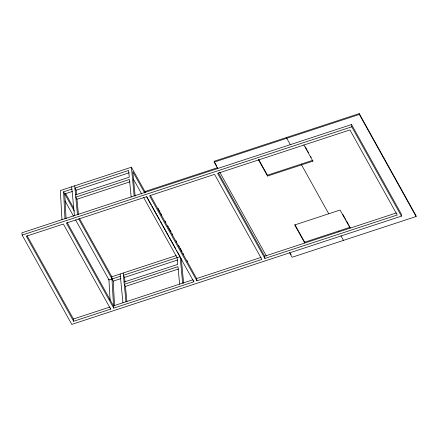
<?xml version="1.0" encoding="UTF-8"?>
<svg xmlns="http://www.w3.org/2000/svg" width="438" height="438" viewBox="0 0 438 438"><rect width="100%" height="100%" fill="white"/><g stroke="black" fill="none" stroke-linecap="round" stroke-linejoin="round"><path stroke-width="0.66" d="M145.356 192.287L131.411 167.206L60.34 190.546L61.972 219.662M64.994 218.671L63.581 191.811L71.898 189.079M72.44 191.411L64.764 193.935L66.072 218.781M76.557 194.943L76.102 190.212L129.139 172.791M75.571 194.844L129.254 177.215L128.602 170.453L74.92 188.083L76.102 190.212M78.462 214.686L76.973 199.23L130.004 181.808M289.523 252.611L292.102 257.254L416.1 216.525L416.018 215.682L359.259 113.601L214.094 161.283L214.177 162.126L217.724 168.51M214.177 162.126L359.341 114.449L359.259 113.601M217.642 167.661L145.06 191.499L145.137 192.348M351.544 124.551L21.9 232.824L22.119 235.08L71.783 324.399L401.427 216.126L401.213 213.87L351.544 124.551L351.763 126.806L401.427 216.126M22.119 235.08L351.763 126.806M267.514 176.043L267.432 175.2L312.798 160.297L312.88 161.146L267.514 176.043L258.436 159.717M193.733 280.665L193.837 281.793L113.694 308.117L111.843 276.745L176.218 255.6M120.379 276.269L109.04 279.991L75.632 219.914M114.553 305.976L113.245 281.125L120.921 278.606M125.044 282.138L124.584 277.402L177.62 259.98M124.053 282.039L177.735 264.41L177.083 257.643L143.675 197.565M126.943 301.875L125.454 286.419L178.49 269.003M304.684 242.187L350.05 227.289L350.126 228.132L340.08 210.059L294.714 224.957L304.766 243.035L304.684 242.187L294.955 224.694M110.562 307.985L110.672 309.108L73.622 321.278L73.409 319.023L109.807 307.071M192.977 279.751L113.48 305.861L67.173 222.581M196.865 280.802L149.561 195.737L214.587 174.379L261.886 259.444L196.865 280.802L196.646 278.546L261.026 257.402M264.908 258.453L217.609 173.382L349.924 129.927L397.222 214.992L264.908 258.453L264.694 256.197L396.357 212.95M359.341 114.449L416.1 216.525M305.341 146.889L307.284 150.387M307.936 151.553L308.582 152.72M310.531 156.218L311.177 157.384M342.916 214.461L344.536 217.374M345.182 218.54L345.834 219.706M346.48 220.872L348.424 224.371M349.075 225.537L349.721 226.703M303.802 144.819L312.88 161.146M290.224 144.524L286.759 138.288L286.676 137.439M328.735 213.782L301.541 164.869L301.459 164.026M340.994 235.83L343.518 240.363M258.677 159.454L267.432 175.2M290.41 253.509L291.056 254.67M215.063 163.024L216.673 165.92M219.706 172.079L266.392 256.038M218.387 172.917L264.694 256.197M160.127 212.167L158.134 208.587L158.217 209.43M160.79 213.366L161.786 215.157M165.11 221.13L165.772 222.323M167.765 225.909L168.433 227.103M169.095 228.297L171.088 231.883M172.085 233.673L172.747 234.867M176.071 240.845L176.733 242.039M178.726 245.619L179.394 246.818M180.056 248.012L182.049 251.593M183.046 253.388L183.708 254.582M187.031 260.555L187.694 261.749M150.333 195.255L196.646 278.546M144.715 192.999L132.807 171.586L135.161 196.038M146.703 196.569L151.329 204.896M151.991 206.084L159.602 219.766M160.264 220.96L162.246 224.53M162.909 225.718L168.86 236.427M169.522 237.615L175.808 248.915M176.47 250.109L177.133 251.297M177.795 252.485L179.777 256.055M193.837 281.793L146.538 196.728L66.395 223.051L113.694 308.117M133.42 179.12L141.693 193.996M124.584 277.402L123.401 275.278L180.106 256.652L182.657 283.14M76.973 199.23L75.79 197.1L129.467 179.471L131.154 196.941M125.454 286.419L124.272 284.295L177.954 266.66L179.635 284.131M65.536 193.465L73.808 208.335M79.431 218.447L111.843 276.745M63.581 191.811L74.356 211.187M78.654 218.918L113.245 281.125M65.043 200.878L73.644 216.345M110.672 309.108L63.373 224.042L26.324 236.213L73.622 321.278M27.101 235.743L73.409 319.023M338.705 231.012L338.788 231.861M181.266 258.529L183.648 283.26M131.411 167.206L134.176 195.95M123.188 273.022L125.952 301.766M120.16 274.013L122.93 302.757M74.701 185.827L77.471 214.571M71.679 186.823L74.449 215.567M108.898 279.094L110.075 300.085"/></g></svg>
